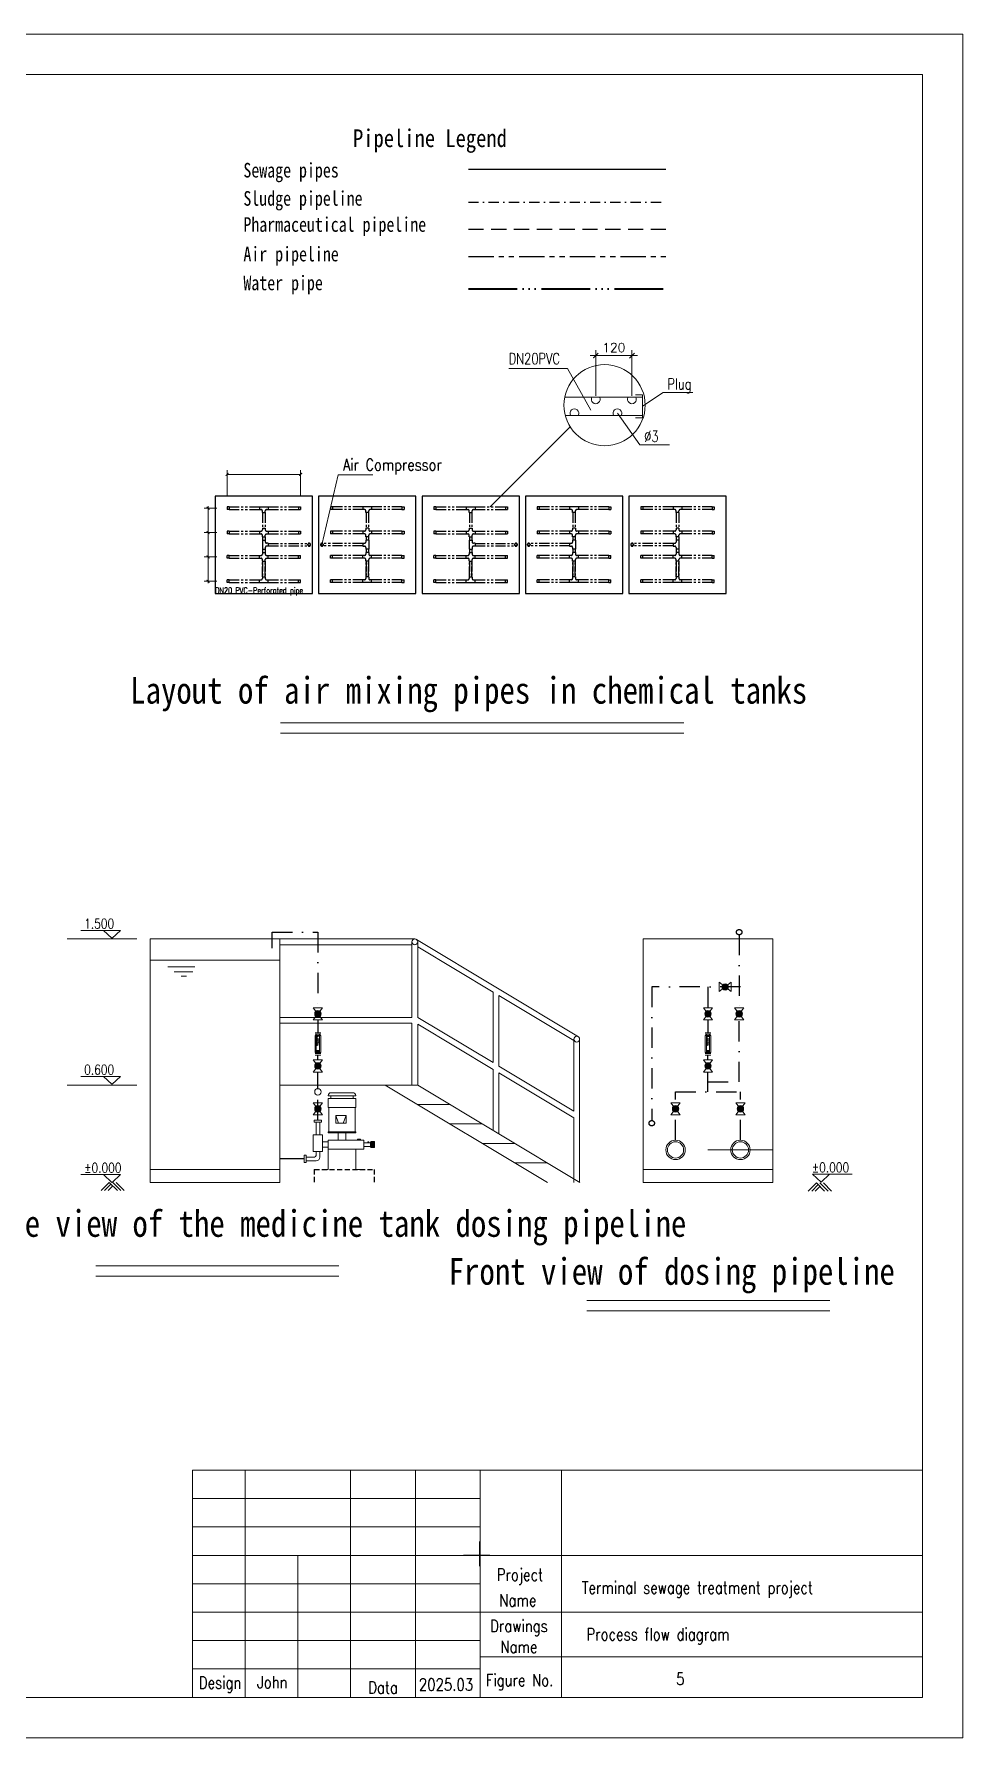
# Model space of a CAD drawing. Extents: x 838828 to 1489448, y 610351 to 848160.
# Drawn here: x 988604 to 1011508, y 610351 to 652351 of the extents above; entities that cross this region are included whole.
import ezdxf
from ezdxf.enums import TextEntityAlignment as Align

# ---------------------------------------------------------------- set-up
doc = ezdxf.new("R2010")
doc.units = 0
doc.header["$LTSCALE"] = 1000
doc.header["$MEASUREMENT"] = 0
for name, pattern in [('ACAD_ISO06W100', [36, 24, -3, 0, -3, 0, -3, 0, -3]), ('DASHDOT', [1, 0.5, -0.25, 0, -0.25]), ('HIDDEN2', [0.1875, 0.125, -0.0625]), ('PHANTOM2', [1.25, 0.625, -0.125, 0.125, -0.125, 0.125, -0.125])]:
    doc.linetypes.add(name, pattern=pattern)
doc.layers.get('0').update_dxf_attribs({"linetype": 'CONTINUOUS', "lineweight": 13})
for name, color, linetype, lineweight in [('2', 7, 'CONTINUOUS', 13), ('D', 3, 'CONTINUOUS', 13), ('HATCH', 8, 'CONTINUOUS', 13), ('排水管', 4, 'CONTINUOUS', 13), ('文字', 7, 'CONTINUOUS', 13), ('标注', 8, 'CONTINUOUS', 13), ('水位线', 3, 'CONTINUOUS', 13), ('自来水', 5, 'ACAD_ISO06W100', 40), ('设备', 6, 'CONTINUOUS', 13)]:
    doc.layers.add(name, color=color, linetype=linetype, lineweight=lineweight)
for name, color, linetype in [('DIM', 7, 'CONTINUOUS'), ('加药管道', 1, 'HIDDEN2'), ('污水', 4, 'CONTINUOUS'), ('污泥管道', 3, 'DASHDOT'), ('空气管道', 6, 'PHANTOM2'), ('設備B', 3, 'CONTINUOUS')]:
    doc.layers.add(name, color=color, linetype=linetype)
doc.styles.add('HZ', font='romans.shx', dxfattribs={"width": 0.7, "bigfont": 'gbcbig.shx'})
doc.styles.add('HZTXT', font='SimSun.ttf')
doc.styles.add('ROMANS', font='ROMANS')
doc.styles.add('ST', font='SimSun.ttf', dxfattribs={"width": 0.8})
doc.styles.get("Standard").update_dxf_attribs({"font": 'ROMANS.SHX', "width": 1.2, "bigfont": 'gbcbig.shx'})

# ---------------------------------------------------------------- blocks, each defined once
blk = doc.blocks.new('_ARCHTICK')
at = {"const_width": 0.5}
blk.add_lwpolyline([(-0.71, -0.71), (0.71, 0.71)], dxfattribs=at)
blk = doc.blocks.new('CXX')
at = {"color": 0, "linetype": 'ByBlock', "const_width": 35}
blk.add_lwpolyline([(-71, -71), (71, 71)], dxfattribs=at)
blk = doc.blocks.new('CXX1')
blk.add_line((-152, 0), (152, 0))
blk.add_blockref('CXX', (0, 0))

msp = doc.modelspace()

# ---------------------------------------------------------------- hatches: boundary and pattern name
at = {"layer": '设备'}
h = msp.add_hatch(color=256, dxfattribs=at)
h.paths.add_polyline_path([(1005601, 628795, 0.144014), (1005644, 628782, 0.74823), (1005687, 628928)])
h.paths.add_polyline_path([(1005601, 628795), (1005687, 628928, 0.144014), (1005644, 628940, 0.74823)])
h = msp.add_hatch(color=256, dxfattribs=at)
h.paths.add_polyline_path([(995670, 628158, 0.144014), (995682, 628200, 0.74823), (995537, 628243)])
h.paths.add_polyline_path([(995670, 628158), (995537, 628243, 0.144014), (995524, 628200, 0.74823)])
h = msp.add_hatch(color=256, dxfattribs=at)
h.paths.add_polyline_path([(1005288, 628158, 0.144014), (1005301, 628200, 0.74823), (1005156, 628243)])
h.paths.add_polyline_path([(1005288, 628158), (1005156, 628243, 0.144014), (1005143, 628200, 0.74823)])
h = msp.add_hatch(color=256, dxfattribs=at)
h.paths.add_polyline_path([(1006058, 628158, 0.144014), (1006070, 628200, 0.74823), (1005925, 628243)])
h.paths.add_polyline_path([(1006058, 628158), (1005925, 628243, 0.144014), (1005912, 628200, 0.74823)])
h = msp.add_hatch(color=256, dxfattribs=at)
h.paths.add_polyline_path([(995670, 626872, 0.144014), (995682, 626915, 0.74823), (995537, 626958)])
h.paths.add_polyline_path([(995670, 626872), (995537, 626958, 0.144014), (995524, 626915, 0.74823)])
h = msp.add_hatch(color=256, dxfattribs=at)
h.paths.add_polyline_path([(1005288, 626872, 0.144014), (1005301, 626915, 0.74823), (1005156, 626958)])
h.paths.add_polyline_path([(1005288, 626872), (1005156, 626958, 0.144014), (1005143, 626915, 0.74823)])
h = msp.add_hatch(color=256, dxfattribs=at)
h.paths.add_polyline_path([(995670, 625816, 0.144014), (995682, 625858, 0.74823), (995537, 625901)])
h.paths.add_polyline_path([(995670, 625816), (995537, 625901, 0.144014), (995524, 625858, 0.74823)])
h = msp.add_hatch(color=256, dxfattribs=at)
h.paths.add_polyline_path([(1004356, 625816, -0.144014), (1004343, 625858, -0.74823), (1004488, 625901)])
h.paths.add_polyline_path([(1004356, 625816), (1004488, 625901, -0.144014), (1004501, 625858, -0.74823)])
h = msp.add_hatch(color=256, dxfattribs=at)
h.paths.add_polyline_path([(1006088, 625816, 0.144014), (1006101, 625858, 0.74823), (1005956, 625901)])
h.paths.add_polyline_path([(1006088, 625816), (1005956, 625901, 0.144014), (1005943, 625858, 0.74823)])

# ---------------------------------------------------------------- linework, layer by layer
at = {"linetype": 'Continuous'}
for p, q in [((1011508, 652351), (952108, 652351)), ((1011508, 610351), (1011508, 652351)), ((1010508, 651351), (954608, 651351)), ((1010508, 611351), (1010508, 651351)), ((952108, 610351), (1011508, 610351))]:
    msp.add_line(p, q, dxfattribs=at)
at = {"linetype": 'ByBlock', "ltscale": 200}
for p, q in [((994680, 635370), (1004623, 635370)), ((994680, 635118), (1004623, 635118)), ((990127, 621986), (996118, 621986)), ((990127, 621733), (996118, 621733)), ((1002233, 621130), (1008224, 621130)), ((1002233, 620877), (1008224, 620877))]:
    msp.add_line(p, q, dxfattribs=at)
for p, q in [((992508, 611351), (992508, 616951)), ((992508, 616951), (1010508, 616951)), ((992519, 616951), (1010519, 616951)), ((993808, 611351), (993808, 616951)), ((996408, 611351), (996408, 616951)), ((998008, 611351), (998008, 616951)), ((999608, 611351), (999608, 616951)), ((1001608, 611351), (1001608, 616951)), ((992508, 616251), (999608, 616251)), ((992508, 615551), (999608, 615551)), ((999590, 614583), (999590, 615196)), ((992508, 614851), (1010508, 614851)), ((995108, 611351), (995108, 614851)), ((999190, 614852), (999845, 614852)), ((992508, 614151), (999608, 614151)), ((992508, 613451), (999608, 613451)), ((999608, 613451), (1010508, 613451)), ((992508, 612751), (999608, 612751)), ((992508, 612051), (999608, 612051)), ((999608, 612351), (1010508, 612351)), ((954608, 611351), (1010508, 611351))]:
    msp.add_line(p, q)
at = {"layer": '2'}
for p, q in [((995535, 627734), (995672, 627734)), ((995535, 627696), (995672, 627696)), ((995535, 627666), (995672, 627666)), ((995535, 627248), (995535, 627666)), ((995564, 627696), (995564, 627218)), ((995564, 627638), (995620, 627638)), ((995564, 627621), (995594, 627621)), ((995564, 627605), (995594, 627605)), ((995564, 627587), (995620, 627587)), ((995564, 627571), (995594, 627571)), ((995564, 627554), (995594, 627554)), ((995564, 627537), (995620, 627537)), ((995564, 627521), (995594, 627521)), ((995564, 627504), (995594, 627504)), ((995564, 627487), (995620, 627487)), ((995575, 627575), (995637, 627575)), ((995587, 627480), (995575, 627575)), ((995620, 627480), (995587, 627480)), ((995637, 627575), (995620, 627480)), ((995643, 627696), (995643, 627218)), ((995672, 627666), (995672, 627248)), ((1005154, 627734), (1005290, 627734)), ((1005154, 627696), (1005290, 627696)), ((1005154, 627666), (1005290, 627666)), ((1005154, 627248), (1005154, 627666)), ((1005183, 627696), (1005183, 627218)), ((1005183, 627638), (1005239, 627638)), ((1005183, 627621), (1005213, 627621)), ((1005183, 627605), (1005213, 627605)), ((1005183, 627587), (1005239, 627587)), ((1005183, 627571), (1005213, 627571)), ((1005183, 627554), (1005213, 627554)), ((1005183, 627537), (1005239, 627537)), ((1005183, 627521), (1005213, 627521)), ((1005183, 627504), (1005213, 627504)), ((1005183, 627487), (1005239, 627487)), ((1005194, 627575), (1005255, 627575)), ((1005205, 627480), (1005194, 627575)), ((1005239, 627480), (1005205, 627480)), ((1005255, 627575), (1005239, 627480)), ((1005262, 627696), (1005262, 627218)), ((1005290, 627666), (1005290, 627248)), ((995672, 627248), (995535, 627248)), ((995535, 627218), (995672, 627218)), ((995535, 627181), (995672, 627181)), ((995564, 627470), (995594, 627470)), ((995564, 627454), (995594, 627454)), ((995564, 627437), (995620, 627437)), ((995564, 627420), (995594, 627420)), ((995564, 627298), (995643, 627298)), ((995564, 627269), (995564, 627298)), ((995643, 627269), (995564, 627269)), ((995643, 627298), (995643, 627269)), ((1005290, 627248), (1005154, 627248)), ((1005154, 627218), (1005290, 627218)), ((1005154, 627181), (1005290, 627181)), ((1005183, 627470), (1005213, 627470)), ((1005183, 627454), (1005213, 627454)), ((1005183, 627437), (1005239, 627437)), ((1005183, 627420), (1005213, 627420)), ((1005183, 627298), (1005262, 627298)), ((1005183, 627269), (1005183, 627298)), ((1005262, 627269), (1005183, 627269)), ((1005262, 627298), (1005262, 627269))]:
    msp.add_line(p, q, dxfattribs=at)
at = {"layer": 'D', "ltscale": 200}
for p, q in [((1005794, 628747), (1005494, 628976)), ((1005494, 628747), (1005794, 628976)), ((1005494, 628976), (1005494, 628747)), ((1005794, 628747), (1005794, 628976)), ((995718, 628351), (995489, 628050)), ((995718, 628050), (995489, 628351)), ((995718, 628351), (995489, 628351)), ((1005337, 628351), (1005107, 628050)), ((1005337, 628050), (1005107, 628351)), ((1005337, 628351), (1005107, 628351)), ((1006106, 628351), (1005877, 628050)), ((1006106, 628050), (1005877, 628351)), ((1006106, 628351), (1005877, 628351)), ((995489, 628050), (995718, 628050)), ((1005107, 628050), (1005337, 628050)), ((1005877, 628050), (1006106, 628050)), ((995718, 627065), (995489, 626765)), ((995718, 626765), (995489, 627065)), ((995718, 627065), (995489, 627065)), ((1005337, 627065), (1005107, 626765)), ((1005337, 626765), (1005107, 627065)), ((1005337, 627065), (1005107, 627065)), ((995489, 626765), (995718, 626765)), ((1005107, 626765), (1005337, 626765)), ((995718, 626009), (995489, 625708)), ((995718, 625708), (995489, 626009)), ((995718, 626009), (995489, 626009)), ((1004307, 626009), (1004537, 625708)), ((1004307, 625708), (1004537, 626009)), ((1004307, 626009), (1004537, 626009)), ((1006137, 626009), (1005907, 625708)), ((1006137, 625708), (1005907, 626009)), ((1006137, 626009), (1005907, 626009)), ((995489, 625708), (995718, 625708)), ((1004537, 625708), (1004307, 625708)), ((1005907, 625708), (1006137, 625708))]:
    msp.add_line(p, q, dxfattribs=at)
at = {"layer": 'HATCH'}
for p, q in [((999852, 640694), (1001822, 642670)), ((995704, 639764), (996103, 641483)), ((996103, 641483), (996955, 641483)), ((991141, 630045), (989419, 630045)), ((994665, 630045), (997994, 630045)), ((998032, 630034), (1002032, 627634)), ((997923, 629903), (994665, 629903)), ((997923, 629974), (997923, 628111)), ((998065, 629974), (998065, 628111)), ((998065, 629848), (999923, 628734)), ((991465, 629525), (994665, 629525)), ((991906, 629357), (992569, 629357)), ((992061, 629233), (992515, 629233)), ((992235, 629127), (992359, 629127)), ((999923, 628734), (999923, 626996)), ((1000065, 628648), (1000065, 626911)), ((1000065, 628648), (1001915, 627539)), ((994665, 628111), (997923, 628111)), ((997923, 627968), (994665, 627968)), ((997923, 627968), (997923, 626445)), ((998065, 628111), (999923, 626996)), ((998065, 627945), (999923, 626830)), ((998065, 627945), (998065, 626445)), ((1001915, 627574), (1001915, 625801)), ((1002057, 627574), (1002057, 624045)), ((999923, 626830), (999923, 625331)), ((1000065, 626911), (1001915, 625801)), ((1000065, 626745), (1001915, 625635)), ((1000065, 626745), (1000065, 625245)), ((991141, 626445), (989417, 626445)), ((994665, 626445), (998065, 626445)), ((997265, 626445), (1001265, 624045)), ((998065, 626445), (1002065, 624045)), ((998865, 625965), (998065, 625965)), ((999665, 625485), (998865, 625485)), ((1001915, 625635), (1001915, 624045)), ((1000465, 625005), (999665, 625005)), ((1005222, 624845), (1006822, 624845)), ((1001265, 624525), (1000465, 624525))]:
    msp.add_line(p, q, dxfattribs=at)
at = {"layer": 'HATCH', "ltscale": 0.001}
for p, q in [((993363, 640950), (993363, 641598)), ((993363, 641498), (995177, 641498)), ((995177, 640950), (995177, 641598)), ((993113, 640664), (992795, 640664)), ((992895, 640664), (992895, 640714)), ((992895, 640664), (992895, 640064)), ((992895, 640064), (992895, 640114)), ((993113, 640064), (992795, 640064)), ((993113, 640064), (992795, 640064)), ((992895, 640064), (992895, 639464)), ((992895, 640064), (992895, 640014)), ((993113, 639464), (992795, 639464)), ((993113, 639464), (992795, 639464)), ((992895, 639464), (992895, 639514)), ((992895, 639464), (992895, 638864)), ((992895, 639464), (992895, 639414)), ((993113, 638864), (992795, 638864)), ((992895, 638864), (992895, 638814)), ((1010508, 616951), (1010508, 611351))]:
    msp.add_line(p, q, dxfattribs=at)
at = {"layer": 'HATCH'}
for centre, radius in [((997994, 629974), 71.2), ((1001986, 627574), 71.2), ((1004422, 624845), 240), ((1004422, 624845), 200), ((1006022, 624845), 240), ((1006022, 624845), 200)]:
    msp.add_circle(centre, radius, dxfattribs=at)
at = {"layer": '加药管道', "ltscale": 3}
msp.add_line((999313, 647543), (1004184, 647543), dxfattribs=at)
at = {"layer": '加药管道'}
for p, q in [((995515, 624365), (996993, 624365)), ((995515, 624365), (995515, 624045)), ((996993, 624365), (996993, 624045))]:
    msp.add_line(p, q, dxfattribs=at)
at = {"layer": '排水管'}
for p, q in [((1003434, 643461), (1003607, 643461)), ((1003607, 643461), (1003607, 642887)), ((1001688, 643401), (1003594, 643401)), ((1001701, 642951), (1003594, 642951)), ((1003434, 642887), (1003607, 642887))]:
    msp.add_line(p, q, dxfattribs=at)
at = {"layer": '文字'}
for p, q in [((990732, 630257), (989756, 630257)), ((990316, 630257), (990522, 630063)), ((990732, 630257), (990526, 630063)), ((990732, 626657), (989756, 626657)), ((990316, 626657), (990522, 626463)), ((990732, 626657), (990526, 626463)), ((990732, 624240), (989756, 624240)), ((990316, 624240), (990522, 624045)), ((990732, 624240), (990526, 624045)), ((1007802, 624247), (1008778, 624247)), ((1007802, 624247), (1008010, 624051)), ((1008218, 624247), (1008010, 624051)), ((990459, 624045), (990258, 623844)), ((990501, 624003), (990343, 623844)), ((990544, 623960), (990428, 623844)), ((990459, 624045), (990659, 623844)), ((990544, 624045), (990744, 623844)), ((990628, 624045), (990829, 623844)), ((1007896, 624031), (1007696, 623831)), ((1007939, 623989), (1007780, 623831)), ((1007981, 623947), (1007865, 623831)), ((1007896, 624031), (1008097, 623831)), ((1007981, 624031), (1008182, 623831)), ((1008066, 624031), (1008267, 623831))]:
    msp.add_line(p, q, dxfattribs=at)
at = {"layer": '标注', "ltscale": 0.001}
for p, q in [((1002453, 643436), (1002453, 644557)), ((1002454, 644425), (1003346, 644425)), ((1003347, 643436), (1003347, 644557))]:
    msp.add_line(p, q, dxfattribs=at)
at = {"layer": '标注', "ltscale": 200}
for p, q in [((1001756, 644108), (1000315, 644108)), ((1002329, 643079), (1001756, 644108)), ((1003607, 643177), (1004119, 643515)), ((1004119, 643515), (1004849, 643515)), ((1002993, 643009), (1003542, 642223)), ((1003542, 642223), (1004273, 642223))]:
    msp.add_line(p, q, dxfattribs=at)
at = {"layer": '标注'}
msp.add_circle((1002671, 643203), 1002, dxfattribs=at)
for centre, start, end in [((1001928, 643003), 330.793, 209.207), ((1002453, 643348), 150.793, 29.207), ((1002988, 643003), 330.793, 209.207), ((1003347, 643348), 150.793, 29.207)]:
    msp.add_arc(centre, 108, start, end, dxfattribs=at)
at = {"layer": '水位线'}
for p, q in [((995929, 626255), (996465, 626255)), ((995857, 626176), (995857, 626183)), ((996537, 626176), (995857, 626176)), ((995857, 626110), (996537, 626110)), ((995857, 625888), (995857, 626110)), ((996537, 625888), (995857, 625888)), ((995874, 625888), (996520, 625888)), ((995874, 625294), (995874, 625888)), ((995918, 626110), (995918, 626176)), ((996476, 626110), (996476, 626176)), ((996520, 625888), (996520, 625294)), ((996537, 626183), (996537, 626176)), ((996537, 626110), (996537, 625888)), ((995513, 625527), (995513, 625578)), ((995513, 625578), (995694, 625578)), ((995694, 625527), (995513, 625527)), ((995557, 625527), (995557, 625215)), ((995649, 625215), (995649, 625527)), ((995694, 625578), (995694, 625527)), ((996046, 625695), (996114, 625501)), ((996046, 625695), (996297, 625695)), ((996046, 625501), (996046, 625695)), ((996297, 625501), (996046, 625501)), ((996297, 625695), (996229, 625501)), ((996297, 625695), (996297, 625501)), ((995490, 625215), (995717, 625215)), ((995490, 624803), (995490, 625215)), ((995717, 625215), (995717, 624803)), ((995857, 625041), (995717, 625041)), ((995717, 625041), (995717, 624909)), ((995857, 625294), (996537, 625294)), ((995857, 625264), (995857, 625294)), ((996537, 625264), (995857, 625264)), ((995857, 625086), (996737, 625086)), ((995857, 624864), (995857, 625086)), ((995857, 624909), (995857, 625041)), ((996520, 625294), (995874, 625294)), ((996100, 625264), (996294, 625264)), ((996100, 625086), (996100, 625264)), ((996294, 625086), (996100, 625086)), ((996294, 625264), (996294, 625086)), ((996537, 625294), (996537, 625264)), ((996655, 625114), (996576, 625114)), ((996576, 625114), (996576, 625086)), ((996576, 625086), (996655, 625086)), ((996581, 625114), (996581, 625086)), ((996588, 625114), (996588, 625086)), ((996595, 625114), (996595, 625086)), ((996602, 625114), (996602, 625086)), ((996608, 625114), (996608, 625086)), ((996615, 625114), (996615, 625086)), ((996622, 625114), (996622, 625086)), ((996629, 625114), (996629, 625086)), ((996635, 625114), (996635, 625086)), ((996643, 625114), (996643, 625086)), ((996650, 625114), (996650, 625086)), ((996655, 625086), (996655, 625114)), ((996737, 625086), (996737, 624864)), ((996737, 625022), (996897, 625022)), ((996737, 624928), (996737, 625022)), ((996859, 625046), (996838, 625046)), ((996838, 625046), (996838, 625036)), ((996838, 625036), (996859, 625036)), ((996852, 625036), (996845, 625036)), ((996845, 625036), (996845, 625022)), ((996845, 625022), (996852, 625022)), ((996852, 625022), (996852, 625036)), ((996859, 625036), (996859, 625046)), ((996897, 625029), (996917, 625049)), ((996897, 624921), (996897, 625029)), ((996897, 625022), (996897, 624928)), ((996917, 625049), (996917, 624901)), ((996917, 625049), (996998, 625049)), ((996917, 625045), (996998, 625045)), ((996917, 625037), (996998, 625037)), ((996917, 625028), (996998, 625028)), ((996917, 625019), (996998, 625019)), ((996917, 625010), (996998, 625010)), ((996917, 625001), (996998, 625001)), ((996917, 624993), (996998, 624993)), ((996917, 624984), (996998, 624984)), ((996917, 624975), (996998, 624975)), ((996917, 624966), (996998, 624966)), ((996998, 625049), (996998, 624901)), ((995262, 624713), (995314, 624713)), ((995262, 624533), (995262, 624713)), ((995314, 624713), (995314, 624533)), ((995314, 624669), (995314, 624577)), ((995519, 624669), (995314, 624669)), ((995314, 624577), (995563, 624577)), ((995717, 624803), (995490, 624803)), ((995649, 624803), (995557, 624803)), ((995557, 624803), (995557, 624708)), ((995649, 624663), (995649, 624803)), ((995717, 624909), (995857, 624909)), ((995857, 624864), (995857, 624365)), ((996737, 624864), (995857, 624864)), ((996537, 624864), (996537, 624365)), ((996897, 624928), (996737, 624928)), ((996917, 624901), (996897, 624921)), ((996917, 624957), (996998, 624957)), ((996917, 624949), (996998, 624949)), ((996917, 624940), (996998, 624940)), ((996917, 624931), (996998, 624931)), ((996917, 624922), (996998, 624922)), ((996917, 624913), (996998, 624913)), ((996917, 624905), (996998, 624905)), ((996998, 624901), (996917, 624901)), ((995314, 624533), (995262, 624533)), ((995857, 624365), (995735, 624365)), ((996537, 624365), (996659, 624365))]:
    msp.add_line(p, q, dxfattribs=at)
for centre, radius, start, end in [((995929, 626183), 72, 90, 180), ((996465, 626183), 72, 0, 90), ((995519, 624708), 38.4, 270, 0), ((995563, 624663), 86.4, 270, 0)]:
    msp.add_arc(centre, radius, start, end, dxfattribs=at)
at = {"layer": '污水'}
msp.add_line((999313, 649017), (1004184, 649017), dxfattribs=at)
at = {"layer": '污泥管道', "ltscale": 0.5}
msp.add_line((999313, 648204), (1004184, 648204), dxfattribs=at)
at = {"layer": '污泥管道'}
for p, q in [((994474, 629819), (994474, 630212)), ((994474, 630212), (995603, 630212)), ((995603, 630212), (995603, 628351)), ((1005991, 630145), (1005991, 628351)), ((1006022, 628861), (1003835, 628861)), ((1003835, 628861), (1003835, 625569)), ((1005222, 628861), (1005222, 628351)), ((995603, 628050), (995603, 627734)), ((1005222, 628050), (1005222, 627734)), ((1005991, 626520), (1005991, 628050)), ((995603, 627065), (995603, 627181)), ((1005222, 627065), (1005222, 627181)), ((995603, 626354), (995603, 626765)), ((1005222, 626275), (1005222, 626765)), ((1004422, 626275), (1006022, 626275)), ((1004422, 625085), (1004422, 626275)), ((1005222, 626520), (1005991, 626520)), ((1006022, 625085), (1006022, 626275)), ((995603, 625578), (995603, 626196)), ((994865, 624623), (994665, 624623)), ((995262, 624623), (994865, 624623))]:
    msp.add_line(p, q, dxfattribs=at)
for centre in [(1005991, 630212), (1003835, 625503)]:
    msp.add_circle(centre, 66.6, dxfattribs=at)
at = {"layer": '空气管道'}
for p, q in [((999313, 646866), (1004184, 646866)), ((993413, 640700), (993363, 640700)), ((993363, 640700), (993363, 640628)), ((993413, 640628), (993363, 640628)), ((993413, 640700), (993413, 640628)), ((995126, 640700), (995177, 640700)), ((995126, 640700), (995126, 640628)), ((995126, 640628), (995177, 640628)), ((995177, 640700), (995177, 640628)), ((995963, 640700), (995913, 640700)), ((995913, 640700), (995913, 640628)), ((995963, 640628), (995913, 640628)), ((995963, 640700), (995963, 640628)), ((997676, 640700), (997727, 640700)), ((997676, 640700), (997676, 640628)), ((997676, 640628), (997727, 640628)), ((997727, 640700), (997727, 640628)), ((998513, 640700), (998463, 640700)), ((998463, 640700), (998463, 640628)), ((998513, 640628), (998463, 640628)), ((998513, 640700), (998513, 640628)), ((1000226, 640700), (1000277, 640700)), ((1000226, 640700), (1000226, 640628)), ((1000226, 640628), (1000277, 640628)), ((1000277, 640700), (1000277, 640628)), ((1001063, 640700), (1001013, 640700)), ((1001013, 640700), (1001013, 640628)), ((1001063, 640628), (1001013, 640628)), ((1001063, 640700), (1001063, 640628)), ((1002776, 640700), (1002827, 640700)), ((1002776, 640700), (1002776, 640628)), ((1002776, 640628), (1002827, 640628)), ((1002827, 640700), (1002827, 640628)), ((1003613, 640700), (1003563, 640700)), ((1003563, 640700), (1003563, 640628)), ((1003613, 640628), (1003563, 640628)), ((1003613, 640700), (1003613, 640628)), ((1005326, 640700), (1005377, 640700)), ((1005326, 640700), (1005326, 640628)), ((1005326, 640628), (1005377, 640628)), ((1005377, 640700), (1005377, 640628)), ((993413, 640100), (993363, 640100)), ((993363, 640100), (993363, 640028)), ((993413, 640100), (993413, 640028)), ((995126, 640100), (995177, 640100)), ((995126, 640100), (995126, 640028)), ((995177, 640100), (995177, 640028)), ((995963, 640100), (995913, 640100)), ((995913, 640100), (995913, 640028)), ((995963, 640100), (995963, 640028)), ((997676, 640100), (997727, 640100)), ((997676, 640100), (997676, 640028)), ((997727, 640100), (997727, 640028)), ((998513, 640100), (998463, 640100)), ((998463, 640100), (998463, 640028)), ((998513, 640100), (998513, 640028)), ((1000226, 640100), (1000277, 640100)), ((1000226, 640100), (1000226, 640028)), ((1000277, 640100), (1000277, 640028)), ((1001063, 640100), (1001013, 640100)), ((1001013, 640100), (1001013, 640028)), ((1001063, 640100), (1001063, 640028)), ((1002776, 640100), (1002827, 640100)), ((1002776, 640100), (1002776, 640028)), ((1002827, 640100), (1002827, 640028)), ((1003613, 640100), (1003563, 640100)), ((1003563, 640100), (1003563, 640028)), ((1003613, 640100), (1003613, 640028)), ((1005326, 640100), (1005377, 640100)), ((1005326, 640100), (1005326, 640028)), ((1005377, 640100), (1005377, 640028)), ((993413, 640028), (993363, 640028)), ((995126, 640028), (995177, 640028)), ((995963, 640028), (995913, 640028)), ((997676, 640028), (997727, 640028)), ((998513, 640028), (998463, 640028)), ((1000226, 640028), (1000277, 640028)), ((1001063, 640028), (1001013, 640028)), ((1002776, 640028), (1002827, 640028)), ((1003613, 640028), (1003563, 640028)), ((1005326, 640028), (1005377, 640028)), ((993363, 639428), (993363, 639500)), ((993413, 639500), (993363, 639500)), ((993413, 639428), (993363, 639428)), ((993413, 639428), (993413, 639500)), ((995126, 639500), (995177, 639500)), ((995126, 639428), (995126, 639500)), ((995126, 639428), (995177, 639428)), ((995177, 639428), (995177, 639500)), ((995913, 639428), (995913, 639500)), ((995963, 639500), (995913, 639500)), ((995963, 639428), (995913, 639428)), ((995963, 639428), (995963, 639500)), ((997676, 639500), (997727, 639500)), ((997676, 639428), (997676, 639500)), ((997676, 639428), (997727, 639428)), ((997727, 639428), (997727, 639500)), ((998463, 639428), (998463, 639500)), ((998513, 639500), (998463, 639500)), ((998513, 639428), (998463, 639428)), ((998513, 639428), (998513, 639500)), ((1000226, 639500), (1000277, 639500)), ((1000226, 639428), (1000226, 639500)), ((1000226, 639428), (1000277, 639428)), ((1000277, 639428), (1000277, 639500)), ((1001013, 639428), (1001013, 639500)), ((1001063, 639500), (1001013, 639500)), ((1001063, 639428), (1001013, 639428)), ((1001063, 639428), (1001063, 639500)), ((1002776, 639500), (1002827, 639500)), ((1002776, 639428), (1002776, 639500)), ((1002776, 639428), (1002827, 639428)), ((1002827, 639428), (1002827, 639500)), ((1003563, 639428), (1003563, 639500)), ((1003613, 639500), (1003563, 639500)), ((1003613, 639428), (1003563, 639428)), ((1003613, 639428), (1003613, 639500)), ((1005326, 639500), (1005377, 639500)), ((1005326, 639428), (1005326, 639500)), ((1005326, 639428), (1005377, 639428)), ((1005377, 639428), (1005377, 639500)), ((993363, 638828), (993363, 638900)), ((993413, 638900), (993363, 638900)), ((993413, 638828), (993363, 638828)), ((993413, 638828), (993413, 638900)), ((994161, 638828), (994378, 638828)), ((995126, 638900), (995177, 638900)), ((995126, 638828), (995126, 638900)), ((995126, 638828), (995177, 638828)), ((995177, 638828), (995177, 638900)), ((995913, 638828), (995913, 638900)), ((995963, 638900), (995913, 638900)), ((995963, 638828), (995913, 638828)), ((995963, 638828), (995963, 638900)), ((997676, 638900), (997727, 638900)), ((997676, 638828), (997676, 638900)), ((997676, 638828), (997727, 638828)), ((997727, 638828), (997727, 638900)), ((998463, 638828), (998463, 638900)), ((998513, 638900), (998463, 638900)), ((998513, 638828), (998463, 638828)), ((998513, 638828), (998513, 638900)), ((1000226, 638900), (1000277, 638900)), ((1000226, 638828), (1000226, 638900)), ((1000226, 638828), (1000277, 638828)), ((1000277, 638828), (1000277, 638900)), ((1001013, 638828), (1001013, 638900)), ((1001063, 638900), (1001013, 638900)), ((1001063, 638828), (1001013, 638828)), ((1001063, 638828), (1001063, 638900)), ((1002776, 638900), (1002827, 638900)), ((1002776, 638828), (1002776, 638900)), ((1002776, 638828), (1002827, 638828)), ((1002827, 638828), (1002827, 638900)), ((1003563, 638828), (1003563, 638900)), ((1003613, 638900), (1003563, 638900)), ((1003613, 638828), (1003563, 638828)), ((1003613, 638828), (1003613, 638900)), ((1005326, 638900), (1005377, 638900)), ((1005326, 638828), (1005326, 638900)), ((1005326, 638828), (1005377, 638828)), ((1005377, 638828), (1005377, 638900))]:
    msp.add_line(p, q, dxfattribs=at)
at = {"layer": '空气管道', "ltscale": 0.4}
for p, q in [((993413, 640694), (994161, 640694)), ((993413, 640634), (994161, 640634)), ((994161, 640700), (994378, 640700)), ((994161, 640700), (994161, 640628)), ((994161, 640628), (994204, 640628)), ((994234, 640555), (994234, 640598)), ((994234, 640555), (994306, 640555)), ((994240, 640555), (994240, 640174)), ((994300, 640555), (994300, 640174)), ((994306, 640555), (994306, 640598)), ((994336, 640628), (994378, 640628)), ((994378, 640700), (994378, 640628)), ((994378, 640694), (995126, 640694)), ((994378, 640634), (995126, 640634)), ((996711, 640694), (995963, 640694)), ((996711, 640634), (995963, 640634)), ((996928, 640700), (996711, 640700)), ((996711, 640700), (996711, 640628)), ((996754, 640628), (996711, 640628)), ((996784, 640555), (996784, 640598)), ((996856, 640555), (996784, 640555)), ((996790, 640555), (996790, 640174)), ((996850, 640555), (996850, 640174)), ((996856, 640555), (996856, 640598)), ((996928, 640628), (996886, 640628)), ((996928, 640700), (996928, 640628)), ((997676, 640694), (996928, 640694)), ((997676, 640634), (996928, 640634)), ((998513, 640694), (999261, 640694)), ((998513, 640634), (999261, 640634)), ((999261, 640700), (999478, 640700)), ((999261, 640700), (999261, 640628)), ((999261, 640628), (999304, 640628)), ((999334, 640555), (999334, 640598)), ((999334, 640555), (999406, 640555)), ((999340, 640555), (999340, 640174)), ((999400, 640555), (999400, 640174)), ((999406, 640555), (999406, 640598)), ((999436, 640628), (999478, 640628)), ((999478, 640700), (999478, 640628)), ((999478, 640694), (1000226, 640694)), ((999478, 640634), (1000226, 640634)), ((1001811, 640694), (1001063, 640694)), ((1001811, 640634), (1001063, 640634)), ((1002028, 640700), (1001811, 640700)), ((1001811, 640700), (1001811, 640628)), ((1001854, 640628), (1001811, 640628)), ((1001884, 640555), (1001884, 640598)), ((1001956, 640555), (1001884, 640555)), ((1001890, 640555), (1001890, 640174)), ((1001950, 640555), (1001950, 640174)), ((1001956, 640555), (1001956, 640598)), ((1002028, 640628), (1001986, 640628)), ((1002028, 640700), (1002028, 640628)), ((1002776, 640694), (1002028, 640694)), ((1002776, 640634), (1002028, 640634)), ((1004361, 640694), (1003613, 640694)), ((1004361, 640634), (1003613, 640634)), ((1004578, 640700), (1004361, 640700)), ((1004361, 640700), (1004361, 640628)), ((1004404, 640628), (1004361, 640628)), ((1004434, 640555), (1004434, 640598)), ((1004506, 640555), (1004434, 640555)), ((1004440, 640555), (1004440, 640174)), ((1004500, 640555), (1004500, 640174)), ((1004506, 640555), (1004506, 640598)), ((1004578, 640628), (1004536, 640628)), ((1004578, 640700), (1004578, 640628)), ((1005326, 640694), (1004578, 640694)), ((1005326, 640634), (1004578, 640634)), ((993413, 640094), (994161, 640094)), ((994161, 640100), (994204, 640100)), ((994161, 640100), (994161, 640028)), ((994161, 640100), (994204, 640100)), ((994234, 640174), (994234, 640130)), ((994234, 640174), (994306, 640174)), ((994306, 640174), (994306, 640130)), ((994336, 640100), (994378, 640100)), ((994336, 640100), (994378, 640100)), ((994378, 640100), (994378, 640028)), ((994378, 640094), (995126, 640094)), ((996711, 640094), (995963, 640094)), ((996711, 640100), (996711, 640028)), ((996754, 640100), (996711, 640100)), ((996754, 640100), (996711, 640100)), ((996784, 640174), (996784, 640130)), ((996856, 640174), (996784, 640174)), ((996856, 640174), (996856, 640130)), ((996928, 640100), (996886, 640100)), ((996928, 640100), (996886, 640100)), ((996928, 640100), (996928, 640028)), ((997676, 640094), (996928, 640094)), ((998513, 640094), (999261, 640094)), ((999261, 640100), (999304, 640100)), ((999261, 640100), (999261, 640028)), ((999261, 640100), (999304, 640100)), ((999334, 640174), (999334, 640130)), ((999334, 640174), (999406, 640174)), ((999406, 640174), (999406, 640130)), ((999436, 640100), (999478, 640100)), ((999436, 640100), (999478, 640100)), ((999478, 640100), (999478, 640028)), ((999478, 640094), (1000226, 640094)), ((1001811, 640094), (1001063, 640094)), ((1001811, 640100), (1001811, 640028)), ((1001854, 640100), (1001811, 640100)), ((1001854, 640100), (1001811, 640100)), ((1001884, 640174), (1001884, 640130)), ((1001956, 640174), (1001884, 640174)), ((1001956, 640174), (1001956, 640130)), ((1002028, 640100), (1001986, 640100)), ((1002028, 640100), (1001986, 640100)), ((1002028, 640100), (1002028, 640028)), ((1002776, 640094), (1002028, 640094)), ((1004361, 640094), (1003613, 640094)), ((1004361, 640100), (1004361, 640028)), ((1004404, 640100), (1004361, 640100)), ((1004404, 640100), (1004361, 640100)), ((1004434, 640174), (1004434, 640130)), ((1004506, 640174), (1004434, 640174)), ((1004506, 640174), (1004506, 640130)), ((1004578, 640100), (1004536, 640100)), ((1004578, 640100), (1004536, 640100)), ((1004578, 640100), (1004578, 640028)), ((1005326, 640094), (1004578, 640094)), ((993413, 640034), (994161, 640034)), ((994161, 640028), (994204, 640028)), ((994234, 639955), (994234, 639998)), ((994234, 639955), (994306, 639955)), ((994234, 639873), (994234, 639656)), ((994234, 639873), (994306, 639873)), ((994240, 639955), (994240, 639873)), ((994300, 639955), (994300, 639873)), ((994306, 639955), (994306, 639998)), ((994306, 639873), (994306, 639830)), ((994306, 639698), (994306, 639656)), ((994336, 640028), (994378, 640028)), ((994379, 639800), (994336, 639800)), ((994379, 639728), (994336, 639728)), ((994378, 640034), (995126, 640034)), ((994379, 639800), (994379, 639728)), ((994379, 639794), (995386, 639794)), ((994379, 639734), (995386, 639734)), ((996710, 639794), (995704, 639794)), ((996710, 639734), (995704, 639734)), ((996711, 640034), (995963, 640034)), ((996710, 639800), (996754, 639800)), ((996710, 639800), (996710, 639728)), ((996710, 639728), (996754, 639728)), ((996754, 640028), (996711, 640028)), ((996784, 639955), (996784, 639998)), ((996856, 639955), (996784, 639955)), ((996784, 639873), (996784, 639830)), ((996856, 639873), (996784, 639873)), ((996784, 639698), (996784, 639656)), ((996790, 639955), (996790, 639873)), ((996850, 639955), (996850, 639873)), ((996856, 639955), (996856, 639998)), ((996856, 639873), (996856, 639656)), ((996928, 640028), (996886, 640028)), ((997676, 640034), (996928, 640034)), ((998513, 640034), (999261, 640034)), ((999261, 640028), (999304, 640028)), ((999334, 639955), (999334, 639998)), ((999334, 639955), (999406, 639955)), ((999334, 639873), (999334, 639656)), ((999334, 639873), (999406, 639873)), ((999340, 639955), (999340, 639873)), ((999400, 639955), (999400, 639873)), ((999406, 639955), (999406, 639998)), ((999406, 639873), (999406, 639830)), ((999406, 639698), (999406, 639656)), ((999436, 640028), (999478, 640028)), ((999479, 639800), (999436, 639800)), ((999479, 639728), (999436, 639728)), ((999478, 640034), (1000226, 640034)), ((999479, 639800), (999479, 639728)), ((999479, 639794), (1000486, 639794)), ((999479, 639734), (1000486, 639734)), ((1001810, 639794), (1000804, 639794)), ((1001810, 639734), (1000804, 639734)), ((1001811, 640034), (1001063, 640034)), ((1001810, 639800), (1001854, 639800)), ((1001810, 639800), (1001810, 639728)), ((1001810, 639728), (1001854, 639728)), ((1001854, 640028), (1001811, 640028)), ((1001884, 639955), (1001884, 639998)), ((1001956, 639955), (1001884, 639955)), ((1001884, 639873), (1001884, 639830)), ((1001956, 639873), (1001884, 639873)), ((1001884, 639698), (1001884, 639656)), ((1001890, 639955), (1001890, 639873)), ((1001950, 639955), (1001950, 639873)), ((1001956, 639955), (1001956, 639998)), ((1001956, 639873), (1001956, 639656)), ((1002028, 640028), (1001986, 640028)), ((1002776, 640034), (1002028, 640034)), ((1004360, 639794), (1003354, 639794)), ((1004360, 639734), (1003354, 639734)), ((1004361, 640034), (1003613, 640034)), ((1004360, 639800), (1004404, 639800)), ((1004360, 639800), (1004360, 639728)), ((1004360, 639728), (1004404, 639728)), ((1004404, 640028), (1004361, 640028)), ((1004434, 639955), (1004434, 639998)), ((1004506, 639955), (1004434, 639955)), ((1004434, 639873), (1004434, 639830)), ((1004506, 639873), (1004434, 639873)), ((1004434, 639698), (1004434, 639656)), ((1004440, 639955), (1004440, 639873)), ((1004500, 639955), (1004500, 639873)), ((1004506, 639955), (1004506, 639998)), ((1004506, 639873), (1004506, 639656)), ((1004578, 640028), (1004536, 640028)), ((1005326, 640034), (1004578, 640034)), ((993413, 639494), (994161, 639494)), ((993413, 639434), (994161, 639434)), ((994161, 639500), (994204, 639500)), ((994161, 639428), (994161, 639500)), ((994161, 639428), (994204, 639428)), ((994161, 639428), (994204, 639428)), ((994234, 639656), (994306, 639656)), ((994234, 639574), (994234, 639530)), ((994234, 639574), (994306, 639574)), ((994234, 639355), (994234, 639398)), ((994234, 639355), (994306, 639355)), ((994240, 639656), (994240, 639574)), ((994240, 638974), (994240, 639355)), ((994240, 639355), (994240, 638974)), ((994300, 639656), (994300, 639574)), ((994300, 638974), (994300, 639355)), ((994300, 639355), (994300, 638974)), ((994306, 639574), (994306, 639530)), ((994306, 639355), (994306, 639398)), ((994336, 639500), (994378, 639500)), ((994336, 639428), (994378, 639428)), ((994336, 639428), (994378, 639428)), ((994378, 639428), (994378, 639500)), ((994378, 639494), (995126, 639494)), ((994378, 639434), (995126, 639434)), ((996711, 639494), (995963, 639494)), ((996711, 639434), (995963, 639434)), ((996711, 639428), (996711, 639500)), ((996754, 639500), (996711, 639500)), ((996754, 639428), (996711, 639428)), ((996754, 639428), (996711, 639428)), ((996856, 639656), (996784, 639656)), ((996784, 639574), (996784, 639530)), ((996856, 639574), (996784, 639574)), ((996784, 639355), (996784, 639398)), ((996856, 639355), (996784, 639355)), ((996790, 639656), (996790, 639574)), ((996790, 638974), (996790, 639355)), ((996790, 639355), (996790, 638974)), ((996850, 639656), (996850, 639574)), ((996850, 638974), (996850, 639355)), ((996850, 639355), (996850, 638974)), ((996856, 639574), (996856, 639530)), ((996856, 639355), (996856, 639398)), ((996928, 639500), (996886, 639500)), ((996928, 639428), (996886, 639428)), ((996928, 639428), (996886, 639428)), ((996928, 639428), (996928, 639500)), ((997676, 639494), (996928, 639494)), ((997676, 639434), (996928, 639434)), ((998513, 639494), (999261, 639494)), ((998513, 639434), (999261, 639434)), ((999261, 639500), (999304, 639500)), ((999261, 639428), (999261, 639500)), ((999261, 639428), (999304, 639428)), ((999261, 639428), (999304, 639428)), ((999334, 639656), (999406, 639656)), ((999334, 639574), (999334, 639530)), ((999334, 639574), (999406, 639574)), ((999334, 639355), (999334, 639398)), ((999334, 639355), (999406, 639355)), ((999340, 639656), (999340, 639574)), ((999340, 638974), (999340, 639355)), ((999340, 639355), (999340, 638974)), ((999400, 639656), (999400, 639574)), ((999400, 638974), (999400, 639355)), ((999400, 639355), (999400, 638974)), ((999406, 639574), (999406, 639530)), ((999406, 639355), (999406, 639398)), ((999436, 639500), (999478, 639500)), ((999436, 639428), (999478, 639428)), ((999436, 639428), (999478, 639428)), ((999478, 639428), (999478, 639500)), ((999478, 639494), (1000226, 639494)), ((999478, 639434), (1000226, 639434)), ((1001811, 639494), (1001063, 639494)), ((1001811, 639434), (1001063, 639434)), ((1001811, 639428), (1001811, 639500)), ((1001854, 639500), (1001811, 639500)), ((1001854, 639428), (1001811, 639428)), ((1001854, 639428), (1001811, 639428)), ((1001956, 639656), (1001884, 639656)), ((1001884, 639574), (1001884, 639530)), ((1001956, 639574), (1001884, 639574)), ((1001884, 639355), (1001884, 639398)), ((1001956, 639355), (1001884, 639355)), ((1001890, 639656), (1001890, 639574)), ((1001890, 638974), (1001890, 639355)), ((1001890, 639355), (1001890, 638974)), ((1001950, 639656), (1001950, 639574)), ((1001950, 638974), (1001950, 639355)), ((1001950, 639355), (1001950, 638974)), ((1001956, 639574), (1001956, 639530)), ((1001956, 639355), (1001956, 639398)), ((1002028, 639500), (1001986, 639500)), ((1002028, 639428), (1001986, 639428)), ((1002028, 639428), (1001986, 639428)), ((1002028, 639428), (1002028, 639500)), ((1002776, 639494), (1002028, 639494)), ((1002776, 639434), (1002028, 639434)), ((1004361, 639494), (1003613, 639494)), ((1004361, 639434), (1003613, 639434)), ((1004361, 639428), (1004361, 639500)), ((1004404, 639500), (1004361, 639500)), ((1004404, 639428), (1004361, 639428)), ((1004404, 639428), (1004361, 639428)), ((1004506, 639656), (1004434, 639656)), ((1004434, 639574), (1004434, 639530)), ((1004506, 639574), (1004434, 639574)), ((1004434, 639355), (1004434, 639398)), ((1004506, 639355), (1004434, 639355)), ((1004440, 639656), (1004440, 639574)), ((1004440, 638974), (1004440, 639355)), ((1004440, 639355), (1004440, 638974)), ((1004500, 639656), (1004500, 639574)), ((1004500, 638974), (1004500, 639355)), ((1004500, 639355), (1004500, 638974)), ((1004506, 639574), (1004506, 639530)), ((1004506, 639355), (1004506, 639398)), ((1004578, 639500), (1004536, 639500)), ((1004578, 639428), (1004536, 639428)), ((1004578, 639428), (1004536, 639428)), ((1004578, 639428), (1004578, 639500)), ((1005326, 639494), (1004578, 639494)), ((1005326, 639434), (1004578, 639434)), ((993413, 638894), (994161, 638894)), ((993413, 638834), (994161, 638834)), ((994161, 638900), (994204, 638900)), ((994161, 638828), (994161, 638900)), ((994234, 638974), (994234, 638930)), ((994234, 638974), (994306, 638974)), ((994306, 638974), (994306, 638930)), ((994336, 638900), (994378, 638900)), ((994378, 638828), (994378, 638900)), ((994378, 638894), (995126, 638894)), ((994378, 638834), (995126, 638834)), ((996711, 638894), (995963, 638894)), ((996711, 638834), (995963, 638834)), ((996711, 638828), (996711, 638900)), ((996754, 638900), (996711, 638900)), ((996928, 638828), (996711, 638828)), ((996784, 638974), (996784, 638930)), ((996856, 638974), (996784, 638974)), ((996856, 638974), (996856, 638930)), ((996928, 638900), (996886, 638900)), ((996928, 638828), (996928, 638900)), ((997676, 638894), (996928, 638894)), ((997676, 638834), (996928, 638834)), ((998513, 638894), (999261, 638894)), ((998513, 638834), (999261, 638834)), ((999261, 638900), (999304, 638900)), ((999261, 638828), (999261, 638900)), ((999261, 638828), (999478, 638828)), ((999334, 638974), (999334, 638930)), ((999334, 638974), (999406, 638974)), ((999406, 638974), (999406, 638930)), ((999436, 638900), (999478, 638900)), ((999478, 638828), (999478, 638900)), ((999478, 638894), (1000226, 638894)), ((999478, 638834), (1000226, 638834)), ((1001811, 638894), (1001063, 638894)), ((1001811, 638834), (1001063, 638834)), ((1001811, 638828), (1001811, 638900)), ((1001854, 638900), (1001811, 638900)), ((1002028, 638828), (1001811, 638828)), ((1001884, 638974), (1001884, 638930)), ((1001956, 638974), (1001884, 638974)), ((1001956, 638974), (1001956, 638930)), ((1002028, 638900), (1001986, 638900)), ((1002028, 638828), (1002028, 638900)), ((1002776, 638894), (1002028, 638894)), ((1002776, 638834), (1002028, 638834)), ((1004361, 638894), (1003613, 638894)), ((1004361, 638834), (1003613, 638834)), ((1004361, 638828), (1004361, 638900)), ((1004404, 638900), (1004361, 638900)), ((1004578, 638828), (1004361, 638828)), ((1004434, 638974), (1004434, 638930)), ((1004506, 638974), (1004434, 638974)), ((1004506, 638974), (1004506, 638930)), ((1004578, 638900), (1004536, 638900)), ((1004578, 638828), (1004578, 638900)), ((1005326, 638894), (1004578, 638894)), ((1005326, 638834), (1004578, 638834))]:
    msp.add_line(p, q, dxfattribs=at)
at = {"layer": '空气管道'}
for centre in [(995386, 639764), (995704, 639764), (1000486, 639764), (1000804, 639764), (1003354, 639764)]:
    msp.add_circle(centre, 30, dxfattribs=at)
at = {"layer": '空气管道', "ltscale": 0.4}
for centre, start, end in [((994204, 640598), 0, 90), ((994336, 640598), 90, 180), ((996754, 640598), 0, 90), ((996886, 640598), 90, 180), ((999304, 640598), 0, 90), ((999436, 640598), 90, 180), ((1001854, 640598), 0, 90), ((1001986, 640598), 90, 180), ((1004404, 640598), 0, 90), ((1004536, 640598), 90, 180), ((994204, 640130), 270, 0), ((994336, 640130), 180, 270), ((996754, 640130), 270, 0), ((996886, 640130), 180, 270), ((999304, 640130), 270, 0), ((999436, 640130), 180, 270), ((1001854, 640130), 270, 0), ((1001986, 640130), 180, 270), ((1004404, 640130), 270, 0), ((1004536, 640130), 180, 270), ((994204, 639998), 0, 90), ((994336, 639998), 90, 180), ((994336, 639830), 180, 270), ((994336, 639698), 90, 180), ((996754, 639998), 0, 90), ((996754, 639830), 270, 0), ((996754, 639698), 0, 90), ((996886, 639998), 90, 180), ((999304, 639998), 0, 90), ((999436, 639998), 90, 180), ((999436, 639830), 180, 270), ((999436, 639698), 90, 180), ((1001854, 639998), 0, 90), ((1001854, 639830), 270, 0), ((1001854, 639698), 0, 90), ((1001986, 639998), 90, 180), ((1004404, 639998), 0, 90), ((1004404, 639830), 270, 0), ((1004404, 639698), 0, 90), ((1004536, 639998), 90, 180), ((994204, 639530), 270, 0), ((994204, 639398), 0, 90), ((994336, 639530), 180, 270), ((994336, 639398), 90, 180), ((996754, 639530), 270, 0), ((996754, 639398), 0, 90), ((996886, 639530), 180, 270), ((996886, 639398), 90, 180), ((999304, 639530), 270, 0), ((999304, 639398), 0, 90), ((999436, 639530), 180, 270), ((999436, 639398), 90, 180), ((1001854, 639530), 270, 0), ((1001854, 639398), 0, 90), ((1001986, 639530), 180, 270), ((1001986, 639398), 90, 180), ((1004404, 639530), 270, 0), ((1004404, 639398), 0, 90), ((1004536, 639530), 180, 270), ((1004536, 639398), 90, 180), ((994204, 638930), 270, 0), ((994336, 638930), 180, 270), ((996754, 638930), 270, 0), ((996886, 638930), 180, 270), ((999304, 638930), 270, 0), ((999436, 638930), 180, 270), ((1001854, 638930), 270, 0), ((1001986, 638930), 180, 270), ((1004404, 638930), 270, 0), ((1004536, 638930), 180, 270)]:
    msp.add_arc(centre, 30, start, end, dxfattribs=at)
at = {"layer": '空气管道'}
for centre, start, end in [((995386, 639764), 236.6261, 123.3739), ((995704, 639764), 56.6261, 303.3739), ((1000486, 639764), 236.6261, 123.3739), ((1000804, 639764), 56.6261, 303.3739), ((1003354, 639764), 56.6261, 303.3739)]:
    msp.add_arc(centre, 35.9, start, end, dxfattribs=at)
at = {"layer": '自来水', "ltscale": 0.05}
msp.add_line((999313, 646069), (1004184, 646069), dxfattribs=at)
at = {"layer": '設備B'}
for p, q in [((993070, 640964), (993070, 638564)), ((995470, 640964), (993070, 640964)), ((995470, 638564), (995470, 640964)), ((995620, 640964), (995620, 638564)), ((998020, 640964), (995620, 640964)), ((998020, 638564), (998020, 640964)), ((998170, 640964), (998170, 638564)), ((1000570, 640964), (998170, 640964)), ((1000570, 638564), (1000570, 640964)), ((1000720, 640964), (1000720, 638564)), ((1003120, 640964), (1000720, 640964)), ((1003120, 638564), (1003120, 640964)), ((1003270, 640964), (1003270, 638564)), ((1005670, 640964), (1003270, 640964)), ((1005670, 638564), (1005670, 640964)), ((993070, 638564), (995470, 638564)), ((995620, 638564), (998020, 638564)), ((998170, 638564), (1000570, 638564)), ((1000720, 638564), (1003120, 638564)), ((1003270, 638564), (1005670, 638564))]:
    msp.add_line(p, q, dxfattribs=at)
at = {"layer": '设备'}
for p, q in [((994665, 630045), (991465, 630045)), ((991465, 630045), (991465, 624365)), ((994665, 624365), (994665, 630045)), ((1006822, 630045), (1003622, 630045)), ((1003622, 630045), (1003622, 624365)), ((1006822, 624365), (1006822, 630045)), ((991465, 624365), (991465, 624045)), ((991465, 624365), (994665, 624365)), ((994665, 624365), (994665, 624045)), ((1003622, 624365), (1003622, 624045)), ((1003622, 624365), (1006822, 624365)), ((1006822, 624365), (1006822, 624045)), ((991465, 624045), (994665, 624045)), ((1003622, 624045), (1006822, 624045))]:
    msp.add_line(p, q, dxfattribs=at)
for centre in [(1005644, 628861), (995603, 628200), (1005222, 628200), (1005991, 628200), (995603, 626915), (1005222, 626915), (995603, 626275), (995603, 625858), (1004422, 625858), (1006022, 625858)]:
    msp.add_circle(centre, 79, dxfattribs=at)

# ---------------------------------------------------------------- block references
at = {"layer": 'HATCH', "ltscale": 0.001, "xscale": 50, "yscale": 50, "zscale": 50}
for p, rotation in [((993363, 641498), 180), ((992895, 640664), 270), ((992895, 640064), 270), ((992895, 640064), 90), ((992895, 639464), 270), ((992895, 639464), 90), ((992895, 638864), 90)]:
    msp.add_blockref('_ARCHTICK', p, dxfattribs=dict(at, rotation=rotation))
msp.add_blockref('_ARCHTICK', (995177, 641498), dxfattribs=at)
at = {"layer": '标注', "ltscale": 0.001, "xscale": 0.88, "yscale": 0.88, "zscale": 0.88, "rotation": 180}
msp.add_blockref('CXX1', (1002453, 644425), dxfattribs=at)
at = {"layer": '标注', "ltscale": 0.001, "xscale": 0.88, "yscale": 0.88, "zscale": 0.88}
msp.add_blockref('CXX1', (1003347, 644425), dxfattribs=at)

# ---------------------------------------------------------------- texts
at = {"ltscale": 200, "width": 0.75}
for s, p in [('DN20PVC', (1000307, 644212)), ('Plug', (1004223, 643589)), ('%%C3', (1003647, 642297))]:
    msp.add_text(s, height=275.6, dxfattribs=at).set_placement(p)
at = {"linetype": 'ByBlock', "ltscale": 200, "width": 0.8}
for s, height, p in [('Air Compressor', 294.91, (996220, 641589)), ('DN20 PVC-Perforated pipe', 147.46, (993070, 638564))]:
    msp.add_text(s, height=height, dxfattribs=at).set_placement(p)
for s, p in [('1.500', (989841, 630423)), ('0.600', (989841, 626823)), ('±0.000', (989841, 624405)), ('±0.000', (1007779, 624413))]:
    msp.add_text(s, height=240, dxfattribs=at).set_placement(p, align=Align.MIDDLE_LEFT)
at = {"style": 'HZ', "width": 0.8}
for s, p in [('Project', (1000585, 614224)), ('Name', (1000533, 613593)), ('Drawings', (1000560, 612963)), ('Name', (1000560, 612445)), ('Design', (993190, 611563)), ('John', (994480, 611575)), ('Data', (997209, 611443)), ('2025.03', (998762, 611516)), ('Figure No.', (1000577, 611625))]:
    msp.add_text(s, height=300, dxfattribs=at).set_placement(p, align=Align.CENTER)
for s, p in [('Terminal sewage treatment project', (1002110, 613905)), ('Process flow diagram', (1002225, 612755)), ('5', (1004437, 611659))]:
    msp.add_text(s, height=300, dxfattribs=at).set_placement(p)
at = {"layer": 'DIM', "style": 'HZTXT', "width": 0.8}
for s, p in [('Sewage pipes', (993766, 648815)), ('Sludge pipeline', (993766, 648120)), ('Pharmaceutical pipeline', (993766, 647477)), ('Air pipeline', (993766, 646748)), ('Water pipe', (993766, 646037))]:
    msp.add_text(s, height=360, dxfattribs=at).set_placement(p)
at = {"layer": '文字', "linetype": 'Continuous', "style": 'ST', "width": 0.85}
for s, height, p in [('Pipeline Legend', 437.4, (996469, 649565)), ('Layout of air mixing pipes in chemical tanks', 656.1, (990976, 635846)), ('Side view of the medicine tank dosing pipeline', 656.1, (987236, 622703)), ('Front view of dosing pipeline', 656.1, (998828, 621522))]:
    msp.add_text(s, height=height, dxfattribs=at).set_placement(p)
at = {"layer": '标注', "color": 3, "ltscale": 0.001, "insert": (1002900, 644623), "char_height": 220, "attachment_point": 5, "style": 'ROMANS'}
msp.add_mtext('\\A1;120', dxfattribs=at)

doc.saveas('drawing.dxf')
